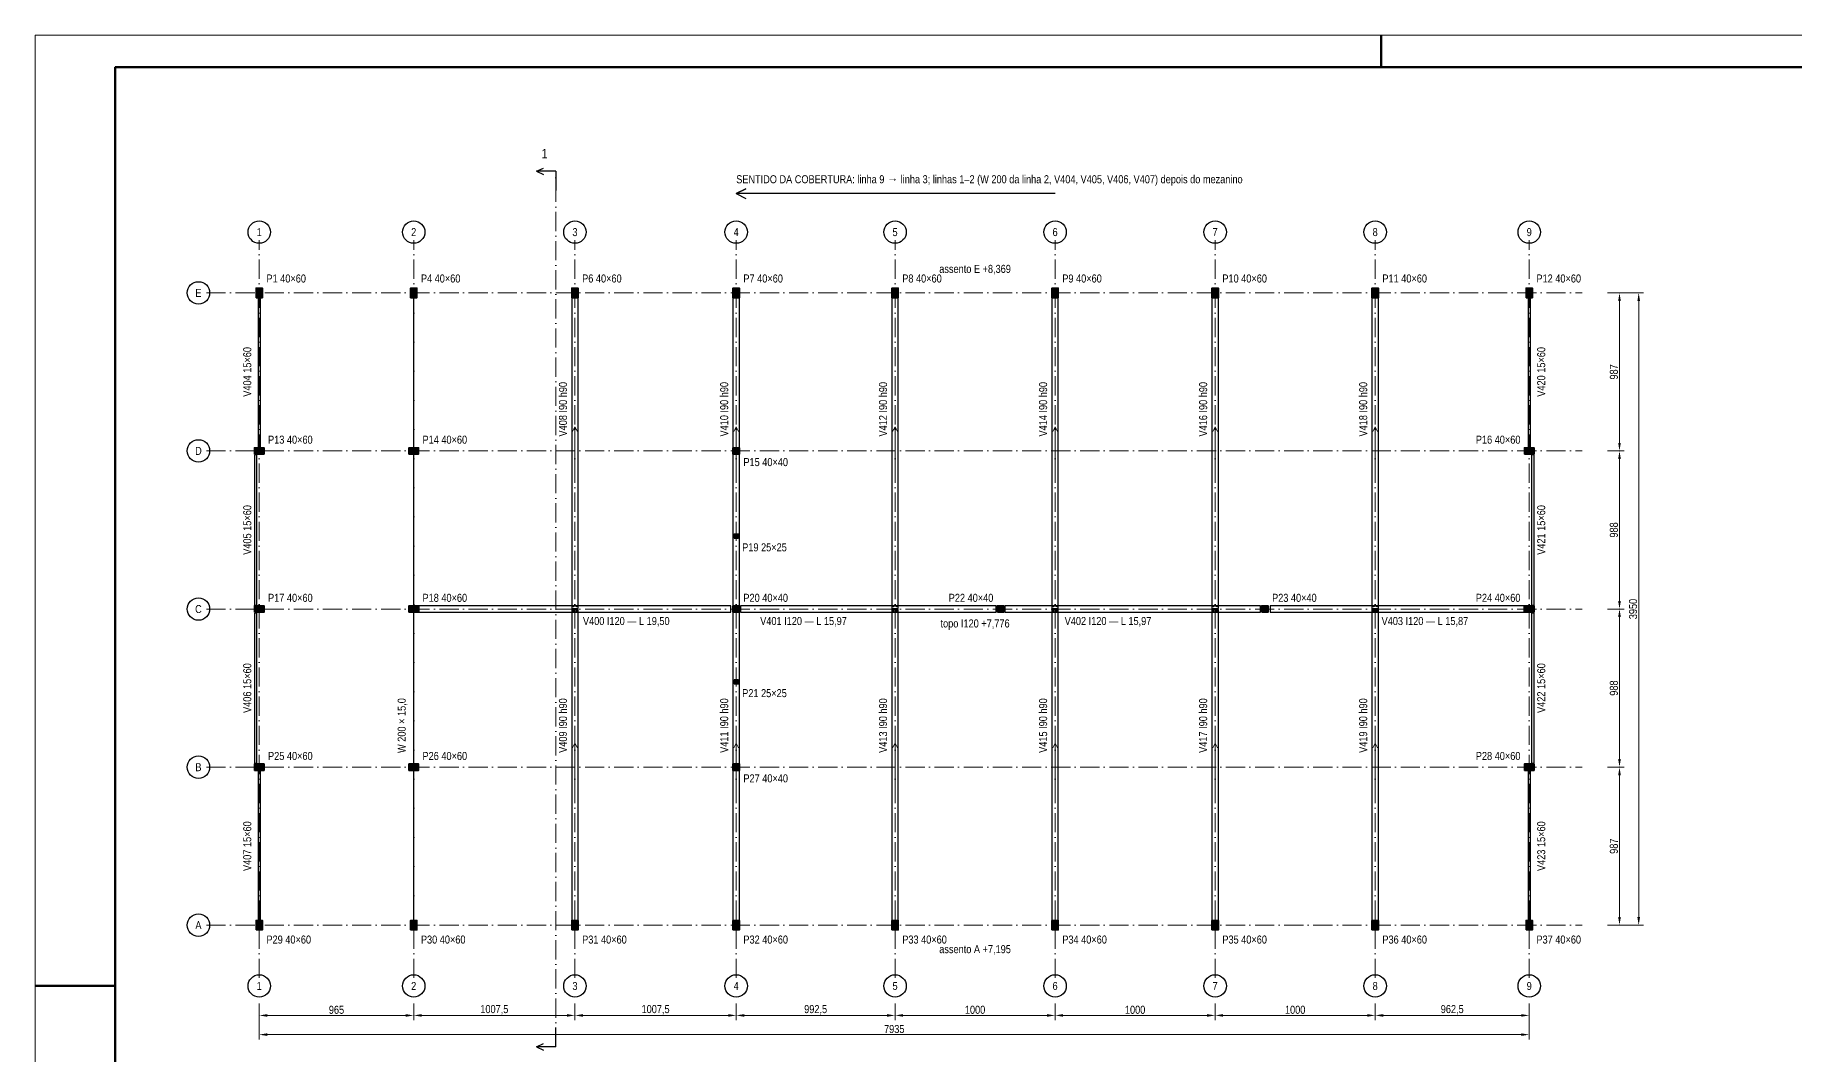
# Model space of a CAD drawing. Header units: millimetres. Extents: x 0 to 841, y 0 to 594.
# Drawn here: x 0 to 550, y 276 to 594 of the extents above; entities that cross this region are included whole.
import ezdxf
from ezdxf.enums import TextEntityAlignment as Align

# ---------------------------------------------------------------- set-up
doc = ezdxf.new("R2010")
doc.units = ezdxf.units.MM
doc.header["$LTSCALE"] = 0.5
doc.linetypes.add('ACAD_ISO10W100', pattern=[18, 12, -3, 0, -3])
for name, color, linetype, lineweight in [('CARIMBO_FINO', 8, 'Continuous', 18), ('CORTADO', 7, 'Continuous', 35), ('EIXO', 8, 'ACAD_ISO10W100', 13), ('INDICACAO', 7, 'Continuous', 25), ('METALICA', 7, 'Continuous', 25), ('MOLDURA', 7, 'Continuous', 50), ('TEXTO', 7, 'Continuous', 18), ('TITULO', 7, 'Continuous', 25), ('VISTA', 7, 'Continuous', 25)]:
    doc.layers.add(name, color=color, linetype=linetype, lineweight=lineweight)
doc.layers.add('COTA', color=32, linetype='Continuous', lineweight=13, true_color=0x954a00)
doc.styles.add('ND', font='DejaVuSansCondensed.ttf')
doc.dimstyles.new('ND', dxfattribs={"dimtxt": 2.5, "dimasz": 2.5, "dimexe": 1.5, "dimexo": 1.5, "dimgap": 0.5, "dimtad": 1, "dimdec": 0, "dimtxsty": 'ND', "dimcen": 2.5, "dimclrd": 256, "dimclre": 256, "dimclrt": 256, "dimazin": 3, "dimtfac": 1, "dimtmove": 0, "dimatfit": 3, "dimlwd": 18, "dimlwe": 18})

msp = doc.modelspace()

# ---------------------------------------------------------------- hatches: boundary and pattern name
at = {"layer": 'CORTADO'}
h = msp.add_hatch(color=256, dxfattribs=at)
h.dxf.hatch_style = 1
h.paths.add_polyline_path([(69, 512), (71, 512), (71, 515), (69, 515)])
h = msp.add_hatch(color=256, dxfattribs=at)
h.dxf.hatch_style = 1
h.paths.add_polyline_path([(117.25, 512), (119.25, 512), (119.25, 515), (117.25, 515)])
h = msp.add_hatch(color=256, dxfattribs=at)
h.dxf.hatch_style = 1
h.paths.add_polyline_path([(167.625, 512), (169.625, 512), (169.625, 515), (167.625, 515)])
h = msp.add_hatch(color=256, dxfattribs=at)
h.dxf.hatch_style = 1
h.paths.add_polyline_path([(218, 512), (220, 512), (220, 515), (218, 515)])
h = msp.add_hatch(color=256, dxfattribs=at)
h.dxf.hatch_style = 1
h.paths.add_polyline_path([(267.625, 512), (269.625, 512), (269.625, 515), (267.625, 515)])
h = msp.add_hatch(color=256, dxfattribs=at)
h.dxf.hatch_style = 1
h.paths.add_polyline_path([(317.625, 512), (319.625, 512), (319.625, 515), (317.625, 515)])
h = msp.add_hatch(color=256, dxfattribs=at)
h.dxf.hatch_style = 1
h.paths.add_polyline_path([(367.625, 512), (369.625, 512), (369.625, 515), (367.625, 515)])
h = msp.add_hatch(color=256, dxfattribs=at)
h.dxf.hatch_style = 1
h.paths.add_polyline_path([(417.625, 512), (419.625, 512), (419.625, 515), (417.625, 515)])
h = msp.add_hatch(color=256, dxfattribs=at)
h.dxf.hatch_style = 1
h.paths.add_polyline_path([(465.75, 512), (467.75, 512), (467.75, 515), (465.75, 515)])
h = msp.add_hatch(color=256, dxfattribs=at)
h.dxf.hatch_style = 1
h.paths.add_polyline_path([(68.5, 463.15), (71.5, 463.15), (71.5, 465.15), (68.5, 465.15)])
h = msp.add_hatch(color=256, dxfattribs=at)
h.dxf.hatch_style = 1
h.paths.add_polyline_path([(116.75, 463.15), (119.75, 463.15), (119.75, 465.15), (116.75, 465.15)])
h = msp.add_hatch(color=256, dxfattribs=at)
h.dxf.hatch_style = 1
h.paths.add_polyline_path([(218, 463.15), (220, 463.15), (220, 465.15), (218, 465.15)])
h = msp.add_hatch(color=256, dxfattribs=at)
h.dxf.hatch_style = 1
h.paths.add_polyline_path([(465.25, 463.15), (468.25, 463.15), (468.25, 465.15), (465.25, 465.15)])
h = msp.add_hatch(color=256, dxfattribs=at)
h.dxf.hatch_style = 1
h.paths.add_polyline_path([(218.375, 436.9), (219.625, 436.9), (219.625, 438.15), (218.375, 438.15)])
h = msp.add_hatch(color=256, dxfattribs=at)
h.dxf.hatch_style = 1
h.paths.add_polyline_path([(68.5, 413.75), (71.5, 413.75), (71.5, 415.75), (68.5, 415.75)])
h = msp.add_hatch(color=256, dxfattribs=at)
h.dxf.hatch_style = 1
h.paths.add_polyline_path([(116.75, 413.75), (119.75, 413.75), (119.75, 415.75), (116.75, 415.75)])
h = msp.add_hatch(color=256, dxfattribs=at)
h.dxf.hatch_style = 1
h.paths.add_polyline_path([(218, 413.75), (220, 413.75), (220, 415.75), (218, 415.75)])
h = msp.add_hatch(color=256, dxfattribs=at)
h.dxf.hatch_style = 1
h.paths.add_polyline_path([(300.585, 413.75), (302.585, 413.75), (302.585, 415.75), (300.585, 415.75)])
h = msp.add_hatch(color=256, dxfattribs=at)
h.dxf.hatch_style = 1
h.paths.add_polyline_path([(383.165, 413.75), (385.165, 413.75), (385.165, 415.75), (383.165, 415.75)])
h = msp.add_hatch(color=256, dxfattribs=at)
h.dxf.hatch_style = 1
h.paths.add_polyline_path([(465.25, 413.75), (468.25, 413.75), (468.25, 415.75), (465.25, 415.75)])
h = msp.add_hatch(color=256, dxfattribs=at)
h.dxf.hatch_style = 1
h.paths.add_polyline_path([(218.375, 391.35), (219.625, 391.35), (219.625, 392.6), (218.375, 392.6)])
h = msp.add_hatch(color=256, dxfattribs=at)
h.dxf.hatch_style = 1
h.paths.add_polyline_path([(68.5, 364.35), (71.5, 364.35), (71.5, 366.35), (68.5, 366.35)])
h = msp.add_hatch(color=256, dxfattribs=at)
h.dxf.hatch_style = 1
h.paths.add_polyline_path([(116.75, 364.35), (119.75, 364.35), (119.75, 366.35), (116.75, 366.35)])
h = msp.add_hatch(color=256, dxfattribs=at)
h.dxf.hatch_style = 1
h.paths.add_polyline_path([(218, 364.35), (220, 364.35), (220, 366.35), (218, 366.35)])
h = msp.add_hatch(color=256, dxfattribs=at)
h.dxf.hatch_style = 1
h.paths.add_polyline_path([(465.25, 364.35), (468.25, 364.35), (468.25, 366.35), (465.25, 366.35)])
h = msp.add_hatch(color=256, dxfattribs=at)
h.dxf.hatch_style = 1
h.paths.add_polyline_path([(69, 314.5), (71, 314.5), (71, 317.5), (69, 317.5)])
h = msp.add_hatch(color=256, dxfattribs=at)
h.dxf.hatch_style = 1
h.paths.add_polyline_path([(117.25, 314.5), (119.25, 314.5), (119.25, 317.5), (117.25, 317.5)])
h = msp.add_hatch(color=256, dxfattribs=at)
h.dxf.hatch_style = 1
h.paths.add_polyline_path([(167.625, 314.5), (169.625, 314.5), (169.625, 317.5), (167.625, 317.5)])
h = msp.add_hatch(color=256, dxfattribs=at)
h.dxf.hatch_style = 1
h.paths.add_polyline_path([(218, 314.5), (220, 314.5), (220, 317.5), (218, 317.5)])
h = msp.add_hatch(color=256, dxfattribs=at)
h.dxf.hatch_style = 1
h.paths.add_polyline_path([(267.625, 314.5), (269.625, 314.5), (269.625, 317.5), (267.625, 317.5)])
h = msp.add_hatch(color=256, dxfattribs=at)
h.dxf.hatch_style = 1
h.paths.add_polyline_path([(317.625, 314.5), (319.625, 314.5), (319.625, 317.5), (317.625, 317.5)])
h = msp.add_hatch(color=256, dxfattribs=at)
h.dxf.hatch_style = 1
h.paths.add_polyline_path([(367.625, 314.5), (369.625, 314.5), (369.625, 317.5), (367.625, 317.5)])
h = msp.add_hatch(color=256, dxfattribs=at)
h.dxf.hatch_style = 1
h.paths.add_polyline_path([(417.625, 314.5), (419.625, 314.5), (419.625, 317.5), (417.625, 317.5)])
h = msp.add_hatch(color=256, dxfattribs=at)
h.dxf.hatch_style = 1
h.paths.add_polyline_path([(465.75, 314.5), (467.75, 314.5), (467.75, 317.5), (465.75, 317.5)])

# ---------------------------------------------------------------- linework, layer by layer
at = {"layer": 'CARIMBO_FINO'}
msp.add_lwpolyline([(0, 0), (841, 0), (841, 594), (0, 594)], close=True, dxfattribs=at)
at = {"layer": 'CORTADO'}
for points in [[(69, 512), (71, 512), (71, 515), (69, 515)], [(117.25, 512), (119.25, 512), (119.25, 515), (117.25, 515)], [(167.625, 512), (169.625, 512), (169.625, 515), (167.625, 515)], [(218, 512), (220, 512), (220, 515), (218, 515)], [(267.625, 512), (269.625, 512), (269.625, 515), (267.625, 515)], [(317.625, 512), (319.625, 512), (319.625, 515), (317.625, 515)], [(367.625, 512), (369.625, 512), (369.625, 515), (367.625, 515)], [(417.625, 512), (419.625, 512), (419.625, 515), (417.625, 515)], [(465.75, 512), (467.75, 512), (467.75, 515), (465.75, 515)], [(68.5, 463.15), (71.5, 463.15), (71.5, 465.15), (68.5, 465.15)], [(116.75, 463.15), (119.75, 463.15), (119.75, 465.15), (116.75, 465.15)], [(218, 463.15), (220, 463.15), (220, 465.15), (218, 465.15)], [(465.25, 463.15), (468.25, 463.15), (468.25, 465.15), (465.25, 465.15)], [(218.375, 436.9), (219.625, 436.9), (219.625, 438.15), (218.375, 438.15)], [(68.5, 413.75), (71.5, 413.75), (71.5, 415.75), (68.5, 415.75)], [(116.75, 413.75), (119.75, 413.75), (119.75, 415.75), (116.75, 415.75)], [(218, 413.75), (220, 413.75), (220, 415.75), (218, 415.75)], [(300.585, 413.75), (302.585, 413.75), (302.585, 415.75), (300.585, 415.75)], [(383.165, 413.75), (385.165, 413.75), (385.165, 415.75), (383.165, 415.75)], [(465.25, 413.75), (468.25, 413.75), (468.25, 415.75), (465.25, 415.75)], [(218.375, 391.35), (219.625, 391.35), (219.625, 392.6), (218.375, 392.6)], [(68.5, 364.35), (71.5, 364.35), (71.5, 366.35), (68.5, 366.35)], [(116.75, 364.35), (119.75, 364.35), (119.75, 366.35), (116.75, 366.35)], [(218, 364.35), (220, 364.35), (220, 366.35), (218, 366.35)], [(465.25, 364.35), (468.25, 364.35), (468.25, 366.35), (465.25, 366.35)], [(69, 314.5), (71, 314.5), (71, 317.5), (69, 317.5)], [(117.25, 314.5), (119.25, 314.5), (119.25, 317.5), (117.25, 317.5)], [(167.625, 314.5), (169.625, 314.5), (169.625, 317.5), (167.625, 317.5)], [(218, 314.5), (220, 314.5), (220, 317.5), (218, 317.5)], [(267.625, 314.5), (269.625, 314.5), (269.625, 317.5), (267.625, 317.5)], [(317.625, 314.5), (319.625, 314.5), (319.625, 317.5), (317.625, 317.5)], [(367.625, 314.5), (369.625, 314.5), (369.625, 317.5), (367.625, 317.5)], [(417.625, 314.5), (419.625, 314.5), (419.625, 317.5), (417.625, 317.5)], [(465.75, 314.5), (467.75, 314.5), (467.75, 317.5), (465.75, 317.5)]]:
    msp.add_lwpolyline(points, close=True, dxfattribs=at)
at = {"layer": 'COTA'}
for points in [[(168.625, 456.6571), (168.625, 471.6571), (167.875, 470.1571), (168.625, 471.6571), (169.375, 470.1571)], [(219, 456.6571), (219, 471.6571), (218.25, 470.1571), (219, 471.6571), (219.75, 470.1571)], [(268.625, 456.6571), (268.625, 471.6571), (267.875, 470.1571), (268.625, 471.6571), (269.375, 470.1571)], [(318.625, 456.6571), (318.625, 471.6571), (317.875, 470.1571), (318.625, 471.6571), (319.375, 470.1571)], [(368.625, 456.6571), (368.625, 471.6571), (367.875, 470.1571), (368.625, 471.6571), (369.375, 470.1571)], [(418.625, 456.6571), (418.625, 471.6571), (417.875, 470.1571), (418.625, 471.6571), (419.375, 470.1571)], [(168.625, 357.8429), (168.625, 372.8429), (167.875, 371.3429), (168.625, 372.8429), (169.375, 371.3429)], [(219, 357.8429), (219, 372.8429), (218.25, 371.3429), (219, 372.8429), (219.75, 371.3429)], [(268.625, 357.8429), (268.625, 372.8429), (267.875, 371.3429), (268.625, 372.8429), (269.375, 371.3429)], [(318.625, 357.8429), (318.625, 372.8429), (317.875, 371.3429), (318.625, 372.8429), (319.375, 371.3429)], [(368.625, 357.8429), (368.625, 372.8429), (367.875, 371.3429), (368.625, 372.8429), (369.375, 371.3429)], [(418.625, 357.8429), (418.625, 372.8429), (417.875, 371.3429), (418.625, 372.8429), (419.375, 371.3429)]]:
    msp.add_lwpolyline(points, dxfattribs=at)
at = {"layer": 'EIXO'}
for p, q in [((162.625, 278), (162.625, 551.5)), ((70, 299.5), (70, 530)), ((118.25, 299.5), (118.25, 530)), ((168.625, 299.5), (168.625, 530)), ((219, 299.5), (219, 530)), ((268.625, 299.5), (268.625, 530)), ((318.625, 299.5), (318.625, 530)), ((368.625, 299.5), (368.625, 530)), ((418.625, 299.5), (418.625, 530)), ((466.75, 299.5), (466.75, 530)), ((53.5, 513.5), (483.25, 513.5)), ((53.5, 464.15), (483.25, 464.15)), ((53.5, 414.75), (483.25, 414.75)), ((53.5, 365.35), (483.25, 365.35)), ((53.5, 316), (483.25, 316))]:
    msp.add_line(p, q, dxfattribs=at)
at = {"layer": 'INDICACAO'}
for p, q in [((156.625, 551.5), (158.825, 552.5)), ((162.625, 551.5), (156.625, 551.5)), ((156.625, 551.5), (158.825, 550.5)), ((162.625, 551.5), (162.625, 545.5)), ((162.625, 278), (162.625, 284)), ((156.625, 278), (158.825, 279)), ((162.625, 278), (156.625, 278)), ((156.625, 278), (158.825, 277))]:
    msp.add_line(p, q, dxfattribs=at)
msp.add_lwpolyline([(318.625, 544.5), (219, 544.5), (222, 546), (219, 544.5), (222, 543)], dxfattribs=at)
at = {"layer": 'METALICA'}
msp.add_line((118.25, 316.125), (118.25, 513.375), dxfattribs=at)
at = {"layer": 'MOLDURA'}
for p, q in [((420.5, 584), (420.5, 594)), ((0, 297), (25, 297))]:
    msp.add_line(p, q, dxfattribs=at)
msp.add_lwpolyline([(25, 10), (831, 10), (831, 584), (25, 584)], close=True, dxfattribs=at)
at = {"layer": 'VISTA'}
for points in [[(69.625, 465.4), (70.375, 465.4), (70.375, 512.25), (69.625, 512.25)], [(167.625, 414.9393), (169.625, 414.9393), (169.625, 513.375), (167.625, 513.375)], [(218, 414.9393), (220, 414.9393), (220, 513.375), (218, 513.375)], [(267.625, 414.9393), (269.625, 414.9393), (269.625, 513.375), (267.625, 513.375)], [(317.625, 414.9393), (319.625, 414.9393), (319.625, 513.375), (317.625, 513.375)], [(367.625, 414.9393), (369.625, 414.9393), (369.625, 513.375), (367.625, 513.375)], [(417.625, 414.9393), (419.625, 414.9393), (419.625, 513.375), (417.625, 513.375)], [(466.375, 465.4), (467.125, 465.4), (467.125, 512.25), (466.375, 512.25)], [(68.5, 416), (69.25, 416), (69.25, 462.9), (68.5, 462.9)], [(467.5, 416), (468.25, 416), (468.25, 462.9), (467.5, 462.9)], [(68.5, 366.6), (69.25, 366.6), (69.25, 413.5), (68.5, 413.5)], [(119.875, 413.75), (217.375, 413.75), (217.375, 415.75), (119.875, 415.75)], [(167.625, 316.125), (169.625, 316.125), (169.625, 414.5607), (167.625, 414.5607)], [(218, 316.125), (220, 316.125), (220, 414.5607), (218, 414.5607)], [(220.375, 413.75), (300.21, 413.75), (300.21, 415.75), (220.375, 415.75)], [(267.625, 316.125), (269.625, 316.125), (269.625, 414.5607), (267.625, 414.5607)], [(302.96, 413.75), (382.79, 413.75), (382.79, 415.75), (302.96, 415.75)], [(317.625, 316.125), (319.625, 316.125), (319.625, 414.5607), (317.625, 414.5607)], [(367.625, 316.125), (369.625, 316.125), (369.625, 414.5607), (367.625, 414.5607)], [(385.79, 413.75), (465.125, 413.75), (465.125, 415.75), (385.79, 415.75)], [(417.625, 316.125), (419.625, 316.125), (419.625, 414.5607), (417.625, 414.5607)], [(467.5, 366.6), (468.25, 366.6), (468.25, 413.5), (467.5, 413.5)], [(69.625, 317.25), (70.375, 317.25), (70.375, 364.1), (69.625, 364.1)], [(466.375, 317.25), (467.125, 317.25), (467.125, 364.1), (466.375, 364.1)]]:
    msp.add_lwpolyline(points, close=True, dxfattribs=at)
for centre, radius in [((70, 532.5), 3.5), ((118.25, 532.5), 3.5), ((168.625, 532.5), 3.5), ((219, 532.5), 3.5), ((268.625, 532.5), 3.5), ((318.625, 532.5), 3.5), ((368.625, 532.5), 3.5), ((418.625, 532.5), 3.5), ((466.75, 532.5), 3.5), ((51, 513.5), 3.5), ((168.125, 512.9875), 0.2), ((169.125, 512.9875), 0.2), ((218.5, 512.9875), 0.2), ((219.5, 512.9875), 0.2), ((268.125, 512.9875), 0.2), ((269.125, 512.9875), 0.2), ((318.125, 512.9875), 0.2), ((319.125, 512.9875), 0.2), ((368.125, 512.9875), 0.2), ((369.125, 512.9875), 0.2), ((418.125, 512.9875), 0.2), ((419.125, 512.9875), 0.2), ((51, 464.15), 3.5), ((51, 414.75), 3.5), ((168.125, 415.6393), 0.2), ((168.125, 414.1732), 0.2), ((169.125, 415.6393), 0.2), ((169.125, 414.1732), 0.2), ((218.5, 415.6393), 0.2), ((218.5, 414.1732), 0.2), ((219.5, 415.6393), 0.2), ((219.5, 414.1732), 0.2), ((268.125, 415.6393), 0.2), ((268.125, 414.1732), 0.2), ((269.125, 415.6393), 0.2), ((269.125, 414.1732), 0.2), ((318.125, 415.6393), 0.2), ((318.125, 414.1732), 0.2), ((319.125, 415.6393), 0.2), ((319.125, 414.1732), 0.2), ((368.125, 415.6393), 0.2), ((368.125, 414.1732), 0.2), ((369.125, 415.6393), 0.2), ((369.125, 414.1732), 0.2), ((418.125, 415.6393), 0.2), ((418.125, 414.1732), 0.2), ((419.125, 415.6393), 0.2), ((419.125, 414.1732), 0.2), ((51, 365.35), 3.5), ((51, 316), 3.5), ((168.125, 316.825), 0.2), ((169.125, 316.825), 0.2), ((218.5, 316.825), 0.2), ((219.5, 316.825), 0.2), ((268.125, 316.825), 0.2), ((269.125, 316.825), 0.2), ((318.125, 316.825), 0.2), ((319.125, 316.825), 0.2), ((368.125, 316.825), 0.2), ((369.125, 316.825), 0.2), ((418.125, 316.825), 0.2), ((419.125, 316.825), 0.2), ((70, 297), 3.5), ((118.25, 297), 3.5), ((168.625, 297), 3.5), ((219, 297), 3.5), ((268.625, 297), 3.5), ((318.625, 297), 3.5), ((368.625, 297), 3.5), ((418.625, 297), 3.5), ((466.75, 297), 3.5)]:
    msp.add_circle(centre, radius, dxfattribs=at)

# ---------------------------------------------------------------- texts
at = {"layer": 'TEXTO', "style": 'ND'}
msp.add_text('SENTIDO DA COBERTURA: linha 9 → linha 3; linhas 1–2 (W 200 da linha 2, V404, V405, V406, V407) depois do mezanino', height=2.5, dxfattribs=at).set_placement((219, 547), align=Align.BOTTOM_LEFT)
for s, p in [('1', (70, 532.5)), ('2', (118.25, 532.5)), ('3', (168.625, 532.5)), ('4', (219, 532.5)), ('5', (268.625, 532.5)), ('6', (318.625, 532.5)), ('7', (368.625, 532.5)), ('8', (418.625, 532.5)), ('9', (466.75, 532.5)), ('assento E +8,369', (293.625, 521)), ('E', (51, 513.5)), ('D', (51, 464.15)), ('C', (51, 414.75)), ('topo I120 +7,776', (293.625, 410.25)), ('B', (51, 365.35)), ('A', (51, 316)), ('assento A +7,195', (293.625, 308.5)), ('1', (70, 297)), ('2', (118.25, 297)), ('3', (168.625, 297)), ('4', (219, 297)), ('5', (268.625, 297)), ('6', (318.625, 297)), ('7', (368.625, 297)), ('8', (418.625, 297)), ('9', (466.75, 297))]:
    msp.add_text(s, height=2.5, dxfattribs=at).set_placement(p, align=Align.MIDDLE_CENTER)
for s, p in [('P1 40×60', (72.25, 518)), ('P4 40×60', (120.5, 518)), ('P6 40×60', (170.875, 518)), ('P7 40×60', (221.25, 518)), ('P8 40×60', (270.875, 518)), ('P9 40×60', (320.875, 518)), ('P10 40×60', (370.875, 518)), ('P11 40×60', (420.875, 518)), ('P12 40×60', (469, 518)), ('P13 40×60', (72.75, 467.65)), ('P14 40×60', (121, 467.65)), ('P15 40×40', (221.25, 460.65)), ('P19 25×25', (220.875, 434.025)), ('P17 40×60', (72.75, 418.25)), ('P18 40×60', (121, 418.25)), ('P20 40×40', (221.25, 418.25)), ('P23 40×40', (386.415, 418.25)), ('P21 25×25', (220.875, 388.475)), ('P25 40×60', (72.75, 368.85)), ('P26 40×60', (121, 368.85)), ('P27 40×40', (221.25, 361.85)), ('P29 40×60', (72.25, 311.5)), ('P30 40×60', (120.5, 311.5)), ('P31 40×60', (170.875, 311.5)), ('P32 40×60', (221.25, 311.5)), ('P33 40×60', (270.875, 311.5)), ('P34 40×60', (320.875, 311.5)), ('P35 40×60', (370.875, 311.5)), ('P36 40×60', (420.875, 311.5)), ('P37 40×60', (469, 311.5))]:
    msp.add_text(s, height=2.5, dxfattribs=at).set_placement(p, align=Align.MIDDLE_LEFT)
for s, p in [('V404 15×60', (66.25, 488.825)), ('V420 15×60', (470.5, 488.825)), ('V408 I90 h90', (164.875, 477.1571)), ('V410 I90 h90', (215.25, 477.1571)), ('V412 I90 h90', (264.875, 477.1571)), ('V414 I90 h90', (314.875, 477.1571)), ('V416 I90 h90', (364.875, 477.1571)), ('V418 I90 h90', (414.875, 477.1571)), ('V405 15×60', (66.25, 439.45)), ('V421 15×60', (470.5, 439.45)), ('V406 15×60', (66.25, 390.05)), ('V422 15×60', (470.5, 390.05)), ('W 200 × 15,0', (114.5, 378.3429)), ('V409 I90 h90', (164.875, 378.3429)), ('V411 I90 h90', (215.25, 378.3429)), ('V413 I90 h90', (264.875, 378.3429)), ('V415 I90 h90', (314.875, 378.3429)), ('V417 I90 h90', (364.875, 378.3429)), ('V419 I90 h90', (414.875, 378.3429)), ('V407 15×60', (66.25, 340.675)), ('V423 15×60', (470.5, 340.675))]:
    msp.add_text(s, height=2.5, rotation=90, dxfattribs=at).set_placement(p, align=Align.MIDDLE_CENTER)
for s, p in [('P16 40×60', (464, 467.65)), ('P22 40×40', (299.335, 418.25)), ('P24 40×60', (464, 418.25)), ('P28 40×60', (464, 368.85))]:
    msp.add_text(s, height=2.5, dxfattribs=at).set_placement(p, align=Align.MIDDLE_RIGHT)
for s, p in [('V400 I120 — L 19,50', (171.125, 412.25)), ('V401 I120 — L 15,97', (226.5, 412.25)), ('V402 I120 — L 15,97', (321.625, 412.25)), ('V403 I120 — L 15,87', (420.625, 412.25))]:
    msp.add_text(s, height=2.5, dxfattribs=at).set_placement(p, align=Align.TOP_LEFT)
at = {"layer": 'TITULO', "style": 'ND'}
msp.add_text('1', height=3, dxfattribs=at).set_placement((159.125, 557), align=Align.MIDDLE_CENTER)

# ---------------------------------------------------------------- dimensions: what is measured, and where the dimension line sits
at = {"layer": 'COTA'}
for base, p1, p2, text in [((494.95, 464.15), (489.75, 464.15), (489.75, 513.5), '987'), ((494.95, 414.75), (489.75, 414.75), (489.75, 464.15), '988'), ((494.95, 365.35), (489.75, 365.35), (489.75, 414.75), '988'), ((494.95, 316), (489.75, 316), (489.75, 365.35), '987')]:
    msp.add_linear_dim(base=base, p1=p1, p2=p2, angle=90, text=text, dimstyle='ND', override={"dimdec": 1, "dimlfac": 20, "dimzin": 8}, dxfattribs=at).render()
msp.add_linear_dim(base=(500.95, 316), p1=(489.75, 316), p2=(489.75, 513.5), angle=90, dimstyle='ND', override={"dimdec": 1, "dimlfac": 20, "dimzin": 8}, dxfattribs=at).render()
for base, p1, p2, text in [((70, 287.8), (70, 293), (118.25, 293), '965'), ((118.25, 287.8), (118.25, 293), (168.625, 293), '1007,5'), ((168.625, 287.8), (168.625, 293), (219, 293), '1007,5'), ((219, 287.8), (219, 293), (268.625, 293), '992,5'), ((268.625, 287.8), (268.625, 293), (318.625, 293), '1000'), ((318.625, 287.8), (318.625, 293), (368.625, 293), '1000'), ((368.625, 287.8), (368.625, 293), (418.625, 293), '1000'), ((418.625, 287.8), (418.625, 293), (466.75, 293), '962,5')]:
    msp.add_linear_dim(base=base, p1=p1, p2=p2, text=text, dimstyle='ND', override={"dimdec": 1, "dimlfac": 20, "dimzin": 8}, dxfattribs=at).render()
msp.add_linear_dim(base=(70, 281.8), p1=(70, 293), p2=(466.75, 293), dimstyle='ND', override={"dimdec": 1, "dimlfac": 20, "dimzin": 8}, dxfattribs=at).render()

doc.saveas('drawing.dxf')
